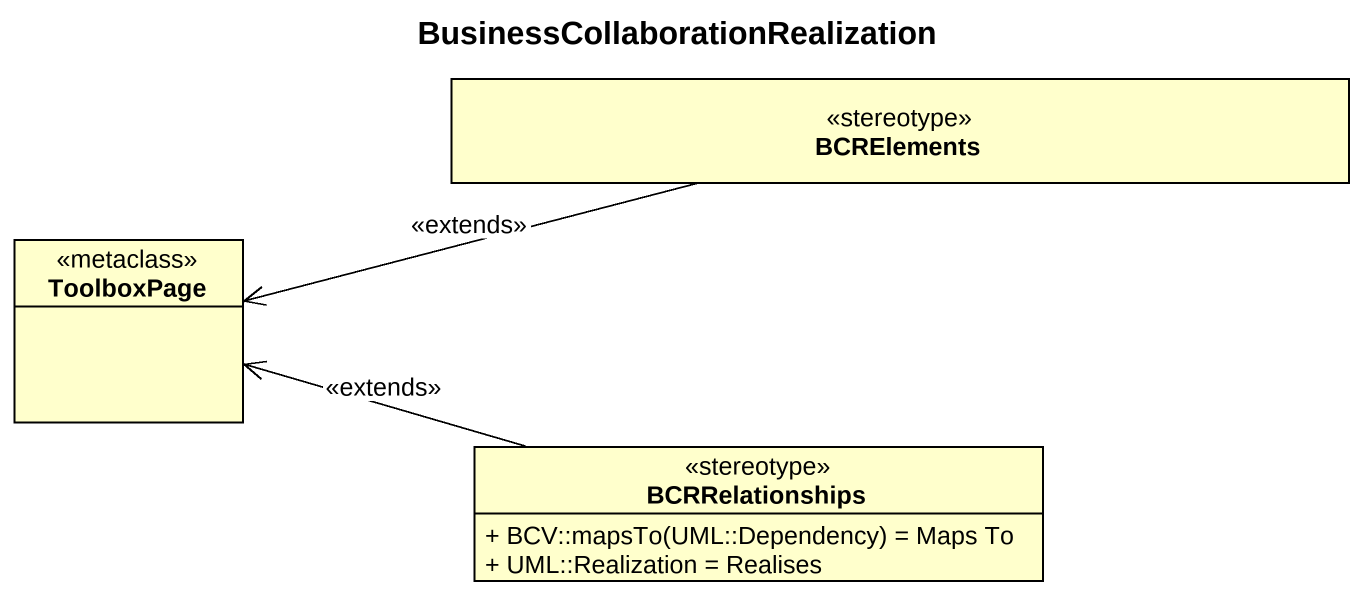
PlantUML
@startuml
title BusinessCollaborationRealization
hide circle
hide empty members
skinparam classAttributeIconSize 0
class BCRElements <<stereotype>>
class ToolboxPage <<metaclass>>
class BCRRelationships <<stereotype>> {
  {field} + BCV::mapsTo(UML::Dependency) = Maps To
  + UML::Realization = Realises
}
BCRElements -left-> ToolboxPage : <<extends>>
BCRRelationships -left-> ToolboxPage : <<extends>>
@enduml
